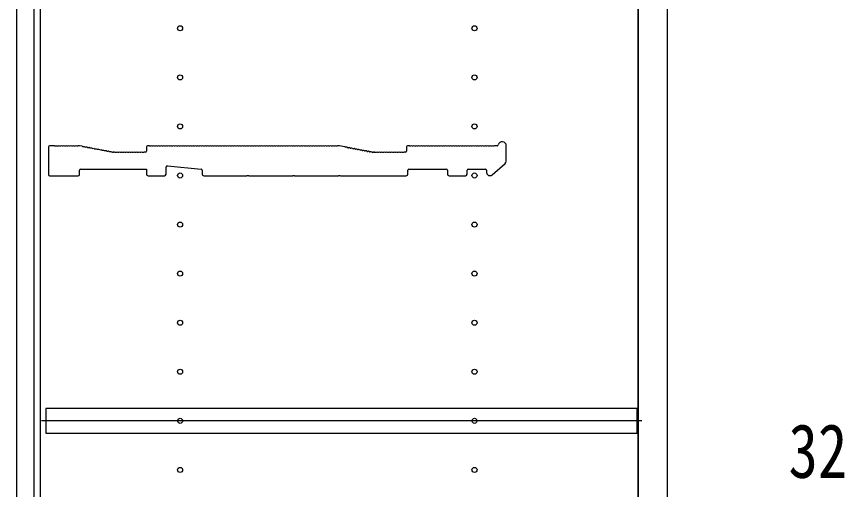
# Model space of a CAD drawing. Units: millimetres, scale not verified. Extents: x -4205 to 4205, y -2970 to 2970.
# Drawn here: x -3605 to -3099, y 281 to 570 of the extents above; entities that cross this region are included whole.
import ezdxf
from ezdxf.enums import TextEntityAlignment as Align

# ---------------------------------------------------------------- set-up
doc = ezdxf.new("R2010")
doc.units = ezdxf.units.MM
doc.header["$LTSCALE"] = 20
for name, color, linetype in [('0-2_YKK_11', 7, 'Continuous'), ('0-3_YKK_12', 2, 'Continuous'), ('0-5_YKK_D', 6, 'Continuous')]:
    doc.layers.add(name, color=color, linetype=linetype)
doc.styles.add('ＭＳ ゴシック', font='')
doc.styles.get('ＭＳ ゴシック').set_extended_font_data('MS Gothic')

msp = doc.modelspace()

# ---------------------------------------------------------------- linework, layer by layer
at = {"layer": '0-2_YKK_11'}
for p, q in [((-3582.05, 491.2), (-3584.85, 491.2)), ((-3581.3, 490.93), (-3581.49, 491)), ((-3579.61, 491), (-3579.81, 490.93)), ((-3578.11, 491), (-3578.5, 491)), ((-3576.61, 491), (-3577, 491)), ((-3575.11, 491), (-3575.5, 491)), ((-3573.61, 491), (-3574, 491)), ((-3572.11, 491), (-3572.5, 491)), ((-3570.61, 491), (-3571, 491)), ((-3569.11, 491), (-3569.5, 491)), ((-3567.61, 491), (-3568, 491)), ((-3566.62, 491.2), (-3567.05, 491.2)), ((-3564.92, 490.89), (-3566.49, 491.19)), ((-3524.05, 491.2), (-3524.85, 491.2)), ((-3523.11, 491), (-3523.5, 491)), ((-3521.61, 491), (-3522, 491)), ((-3520.11, 491), (-3520.5, 491)), ((-3518.61, 491), (-3519, 491)), ((-3517.11, 491), (-3517.5, 491)), ((-3515.61, 491), (-3516, 491)), ((-3514.11, 491), (-3514.5, 491)), ((-3512.61, 491), (-3513, 491)), ((-3511.11, 491), (-3511.5, 491)), ((-3509.61, 491), (-3510, 491)), ((-3508.11, 491), (-3508.5, 491)), ((-3506.61, 491), (-3507, 491)), ((-3505.11, 491), (-3505.5, 491)), ((-3503.61, 491), (-3504, 491)), ((-3502.11, 491), (-3502.5, 491)), ((-3500.61, 491), (-3501, 491)), ((-3499.11, 491), (-3499.5, 491)), ((-3497.61, 491), (-3498, 491)), ((-3496.11, 491), (-3496.5, 491)), ((-3494.61, 491), (-3495, 491)), ((-3493.11, 491), (-3493.5, 491)), ((-3491.61, 491), (-3492, 491)), ((-3490.11, 491), (-3490.5, 491)), ((-3488.61, 491), (-3489, 491)), ((-3487.11, 491), (-3487.5, 491)), ((-3485.61, 491), (-3486, 491)), ((-3484.11, 491), (-3484.5, 491)), ((-3482.61, 491), (-3483, 491)), ((-3481.11, 491), (-3481.5, 491)), ((-3479.61, 491), (-3480, 491)), ((-3478.11, 491), (-3478.5, 491)), ((-3476.61, 491), (-3477, 491)), ((-3475.11, 491), (-3475.5, 491)), ((-3473.61, 491), (-3474, 491)), ((-3472.11, 491), (-3472.5, 491)), ((-3470.61, 491), (-3471, 491)), ((-3469.11, 491), (-3469.5, 491)), ((-3467.61, 491), (-3468, 491)), ((-3466.11, 491), (-3466.5, 491)), ((-3464.61, 491), (-3465, 491)), ((-3463.11, 491), (-3463.5, 491)), ((-3461.61, 491), (-3462, 491)), ((-3460.11, 491), (-3460.5, 491)), ((-3458.61, 491), (-3459, 491)), ((-3457.11, 491), (-3457.5, 491)), ((-3455.61, 491), (-3456, 491)), ((-3454.11, 491), (-3454.5, 491)), ((-3452.61, 491), (-3453, 491)), ((-3451.11, 491), (-3451.5, 491)), ((-3449.61, 491), (-3450, 491)), ((-3448.11, 491), (-3448.5, 491)), ((-3446.61, 491), (-3447, 491)), ((-3445.11, 491), (-3445.5, 491)), ((-3443.61, 491), (-3444, 491)), ((-3442.11, 491), (-3442.5, 491)), ((-3440.61, 491), (-3441, 491)), ((-3439.11, 491), (-3439.5, 491)), ((-3437.61, 491), (-3438, 491)), ((-3436.11, 491), (-3436.5, 491)), ((-3434.61, 491), (-3435, 491)), ((-3433.11, 491), (-3433.5, 491)), ((-3431.61, 491), (-3432, 491)), ((-3430.11, 491), (-3430.5, 491)), ((-3428.61, 491), (-3429, 491)), ((-3427.11, 491), (-3427.5, 491)), ((-3425.61, 491), (-3426, 491)), ((-3424.11, 491), (-3424.5, 491)), ((-3422.61, 491), (-3423, 491)), ((-3421.11, 491), (-3421.5, 491)), ((-3419.61, 491), (-3420, 491)), ((-3418.11, 491), (-3418.5, 491)), ((-3416.61, 491), (-3417, 491)), ((-3415.11, 491), (-3415.5, 491)), ((-3413.61, 491), (-3414, 491)), ((-3412.11, 491), (-3412.5, 491)), ((-3410.61, 491), (-3411, 491)), ((-3409.11, 491), (-3409.5, 491)), ((-3365.05, 491.2), (-3365.85, 491.2)), ((-3364.11, 491), (-3364.5, 491)), ((-3362.61, 491), (-3363, 491)), ((-3361.11, 491), (-3361.5, 491)), ((-3359.61, 491), (-3360, 491)), ((-3358.11, 491), (-3358.5, 491)), ((-3356.61, 491), (-3357, 491)), ((-3355.11, 491), (-3355.5, 491)), ((-3353.61, 491), (-3354, 491)), ((-3352.11, 491), (-3352.5, 491)), ((-3350.61, 491), (-3351, 491)), ((-3349.11, 491), (-3349.5, 491)), ((-3347.61, 491), (-3348, 491)), ((-3346.11, 491), (-3346.5, 491)), ((-3344.61, 491), (-3345, 491)), ((-3343.11, 491), (-3343.5, 491)), ((-3341.61, 491), (-3342, 491)), ((-3340.11, 491), (-3340.5, 491)), ((-3338.61, 491), (-3339, 491)), ((-3337.11, 491), (-3337.5, 491)), ((-3335.61, 491), (-3336, 491)), ((-3334.11, 491), (-3334.5, 491)), ((-3332.61, 491), (-3333, 491)), ((-3331.11, 491), (-3331.5, 491)), ((-3329.61, 491), (-3330, 491)), ((-3328.11, 491), (-3328.5, 491)), ((-3326.61, 491), (-3327, 491)), ((-3325.11, 491), (-3325.5, 491)), ((-3323.61, 491), (-3324, 491)), ((-3322.11, 491), (-3322.5, 491)), ((-3320.61, 491), (-3321, 491)), ((-3319.11, 491), (-3319.5, 491)), ((-3317.61, 491), (-3318, 491)), ((-3316.11, 491), (-3316.5, 491)), ((-3314.61, 491), (-3315, 491)), ((-3313.11, 491), (-3313.5, 491)), ((-3311.18, 491.2), (-3312.55, 491.2)), ((-3305.55, 481.81), (-3305.55, 491.2)), ((-3585.55, 490.5), (-3585.55, 473.6)), ((-3579.81, 490.93), (-3581.3, 490.93)), ((-3564.03, 490.51), (-3564.4, 490.59)), ((-3562.56, 490.23), (-3562.93, 490.31)), ((-3561.08, 489.95), (-3561.46, 490.02)), ((-3559.61, 489.67), (-3559.98, 489.74)), ((-3558.14, 489.39), (-3558.51, 489.46)), ((-3556.66, 489.11), (-3557.04, 489.18)), ((-3555.19, 488.83), (-3555.56, 488.9)), ((-3553.72, 488.55), (-3554.09, 488.62)), ((-3552.24, 488.27), (-3552.62, 488.34)), ((-3550.77, 487.99), (-3551.14, 488.06)), ((-3549.3, 487.71), (-3549.67, 487.78)), ((-3547.82, 487.43), (-3548.2, 487.5)), ((-3546.35, 487.15), (-3546.72, 487.22)), ((-3545.62, 487.21), (-3545.76, 487.24)), ((-3545.05, 487.2), (-3545.49, 487.2)), ((-3544.11, 487), (-3544.5, 487)), ((-3542.61, 487), (-3543, 487)), ((-3541.11, 487), (-3541.5, 487)), ((-3539.61, 487), (-3540, 487)), ((-3538.11, 487), (-3538.5, 487)), ((-3536.61, 487), (-3537, 487)), ((-3535.11, 487), (-3535.5, 487)), ((-3533.61, 487), (-3534, 487)), ((-3532.11, 487), (-3532.5, 487)), ((-3530.61, 487), (-3531, 487)), ((-3529.11, 487), (-3529.5, 487)), ((-3527.61, 487), (-3528, 487)), ((-3526.25, 487.2), (-3527.05, 487.2)), ((-3525.55, 490.5), (-3525.55, 487.9)), ((-3403.93, 490.31), (-3403.56, 490.23)), ((-3402.46, 490.02), (-3402.08, 489.95)), ((-3400.98, 489.74), (-3400.61, 489.67)), ((-3399.51, 489.46), (-3399.14, 489.39)), ((-3398.04, 489.18), (-3397.66, 489.11)), ((-3396.56, 488.9), (-3396.19, 488.83)), ((-3395.09, 488.62), (-3394.72, 488.55)), ((-3393.62, 488.34), (-3393.24, 488.27)), ((-3392.14, 488.06), (-3391.77, 487.99)), ((-3390.67, 487.78), (-3390.3, 487.71)), ((-3389.2, 487.5), (-3388.82, 487.43)), ((-3387.72, 487.22), (-3387.35, 487.15)), ((-3385.11, 487), (-3385.5, 487)), ((-3383.61, 487), (-3384, 487)), ((-3382.11, 487), (-3382.5, 487)), ((-3380.61, 487), (-3381, 487)), ((-3379.11, 487), (-3379.5, 487)), ((-3377.61, 487), (-3378, 487)), ((-3376.11, 487), (-3376.5, 487)), ((-3374.61, 487), (-3375, 487)), ((-3373.11, 487), (-3373.5, 487)), ((-3371.61, 487), (-3372, 487)), ((-3370.11, 487), (-3370.5, 487)), ((-3368.61, 487), (-3369, 487)), ((-3367.25, 487.2), (-3368.05, 487.2)), ((-3366.55, 490.5), (-3366.55, 487.9)), ((-3566.55, 473.6), (-3566.55, 476.2)), ((-3513.55, 473.9), (-3513.55, 478.13)), ((-3512.79, 478.83), (-3492.19, 476.96)), ((-3491.55, 476.26), (-3491.55, 473.9)), ((-3365.75, 473.9), (-3365.75, 476.2)), ((-3365.05, 476.9), (-3342.25, 476.9)), ((-3341.55, 476.2), (-3341.55, 473.9)), ((-3329.55, 473.9), (-3329.55, 476.2)), ((-3328.85, 476.9), (-3318.25, 476.9)), ((-3317.55, 476.2), (-3317.55, 474.9)), ((-3314.25, 473.39), (-3306.25, 480.3)), ((-3584.85, 472.9), (-3567.25, 472.9)), ((-3524.55, 472.9), (-3514.55, 472.9)), ((-3340.55, 472.9), (-3330.55, 472.9))]:
    msp.add_line(p, q, dxfattribs=at)
for points in [[(-3404.44, 490.61), (-3407.55, 491.2), (-3408.55, 491.2)], [(-3386.62, 487.21), (-3386.76, 487.24), (-3386.62, 487.21)], [(-3386.49, 487.2), (-3386.05, 487.2), (-3386.49, 487.2)], [(-3565.85, 476.9), (-3525.55, 476.9), (-3525.55, 473.9)], [(-3490.55, 472.9), (-3464.13, 472.9), (-3463.88, 473.03), (-3463.23, 473.03), (-3462.98, 472.9), (-3436.13, 472.9), (-3435.88, 473.03), (-3435.23, 473.03), (-3434.98, 472.9), (-3408.13, 472.9), (-3407.88, 473.03), (-3407.23, 473.03), (-3406.98, 472.9), (-3366.75, 472.9)]]:
    msp.add_lwpolyline(points, dxfattribs=at)
msp.add_lwpolyline([(-3225.48, 330.5), (-3586.98, 330.5), (-3586.98, 315.5), (-3225.48, 315.5)], close=True, dxfattribs=at)
for centre, radius, start, end in [((-3584.85, 490.5), 0.7, 90, 180), ((-3582.05, 490.32), 0.88, 50.4605, 90), ((-3579.05, 490.32), 0.88, 50.536, 129.5394), ((-3577.55, 490.32), 0.88, 50.536, 129.464), ((-3576.05, 490.32), 0.88, 50.536, 129.464), ((-3574.55, 490.32), 0.88, 50.536, 129.464), ((-3573.05, 490.32), 0.88, 50.536, 129.464), ((-3571.55, 490.32), 0.88, 50.536, 129.464), ((-3570.05, 490.32), 0.88, 50.536, 129.464), ((-3568.55, 490.32), 0.88, 50.536, 129.464), ((-3567.05, 490.32), 0.88, 90, 129.464), ((-3566.62, 490.5), 0.7, 79.2157, 90), ((-3524.85, 490.5), 0.7, 90, 180), ((-3524.05, 490.32), 0.88, 50.536, 90), ((-3522.55, 490.32), 0.88, 50.536, 129.464), ((-3521.05, 490.32), 0.88, 50.536, 129.464), ((-3519.55, 490.32), 0.88, 50.536, 129.464), ((-3518.05, 490.32), 0.88, 50.536, 129.464), ((-3516.55, 490.32), 0.88, 50.536, 129.464), ((-3515.05, 490.32), 0.88, 50.536, 129.464), ((-3513.55, 490.32), 0.88, 50.536, 129.464), ((-3512.05, 490.32), 0.88, 50.536, 129.464), ((-3510.55, 490.32), 0.88, 50.536, 129.464), ((-3509.05, 490.32), 0.88, 50.536, 129.464), ((-3507.55, 490.32), 0.88, 50.536, 129.464), ((-3506.05, 490.32), 0.88, 50.536, 129.464), ((-3504.55, 490.32), 0.88, 50.536, 129.464), ((-3503.05, 490.32), 0.88, 50.536, 129.464), ((-3501.55, 490.32), 0.88, 50.536, 129.464), ((-3500.05, 490.32), 0.88, 50.536, 129.464), ((-3498.55, 490.32), 0.88, 50.536, 129.464), ((-3497.05, 490.32), 0.88, 50.536, 129.464), ((-3495.55, 490.32), 0.88, 50.536, 129.464), ((-3494.05, 490.32), 0.88, 50.536, 129.464), ((-3492.55, 490.32), 0.88, 50.536, 129.464), ((-3491.05, 490.32), 0.88, 50.536, 129.464), ((-3489.55, 490.32), 0.88, 50.536, 129.464), ((-3488.05, 490.32), 0.88, 50.536, 129.464), ((-3486.55, 490.32), 0.88, 50.536, 129.464), ((-3485.05, 490.32), 0.88, 50.536, 129.464), ((-3483.55, 490.32), 0.88, 50.536, 129.464), ((-3482.05, 490.32), 0.88, 50.536, 129.464), ((-3480.55, 490.32), 0.88, 50.536, 129.464), ((-3479.05, 490.32), 0.88, 50.536, 129.464), ((-3477.55, 490.32), 0.88, 50.536, 129.464), ((-3476.05, 490.32), 0.88, 50.536, 129.464), ((-3474.55, 490.32), 0.88, 50.536, 129.464), ((-3473.05, 490.32), 0.88, 50.536, 129.464), ((-3471.55, 490.32), 0.88, 50.536, 129.464), ((-3470.05, 490.32), 0.88, 50.536, 129.464), ((-3468.55, 490.32), 0.88, 50.536, 129.464), ((-3467.05, 490.32), 0.88, 50.536, 129.464), ((-3465.55, 490.32), 0.88, 50.536, 129.464), ((-3464.05, 490.32), 0.88, 50.536, 129.464), ((-3462.55, 490.32), 0.88, 50.536, 129.464), ((-3461.05, 490.32), 0.88, 50.536, 129.464), ((-3459.55, 490.32), 0.88, 50.536, 129.464), ((-3458.05, 490.32), 0.88, 50.536, 129.464), ((-3456.55, 490.32), 0.88, 50.536, 129.464), ((-3455.05, 490.32), 0.88, 50.536, 129.464), ((-3453.55, 490.32), 0.88, 50.536, 129.464), ((-3452.05, 490.32), 0.88, 50.536, 129.464), ((-3450.55, 490.32), 0.88, 50.536, 129.464), ((-3449.05, 490.32), 0.88, 50.536, 129.464), ((-3447.55, 490.32), 0.88, 50.536, 129.464), ((-3446.05, 490.32), 0.88, 50.536, 129.464), ((-3444.55, 490.32), 0.88, 50.536, 129.464), ((-3443.05, 490.32), 0.88, 50.536, 129.464), ((-3441.55, 490.32), 0.88, 50.536, 129.464), ((-3440.05, 490.32), 0.88, 50.536, 129.464), ((-3438.55, 490.32), 0.88, 50.536, 129.464), ((-3437.05, 490.32), 0.88, 50.536, 129.464), ((-3435.55, 490.32), 0.88, 50.536, 129.464), ((-3434.05, 490.32), 0.88, 50.536, 129.464), ((-3432.55, 490.32), 0.88, 50.536, 129.464), ((-3431.05, 490.32), 0.88, 50.536, 129.464), ((-3429.55, 490.32), 0.88, 50.536, 129.464), ((-3428.05, 490.32), 0.88, 50.536, 129.464), ((-3426.55, 490.32), 0.88, 50.536, 129.464), ((-3425.05, 490.32), 0.88, 50.536, 129.464), ((-3423.55, 490.32), 0.88, 50.536, 129.464), ((-3422.05, 490.32), 0.88, 50.536, 129.464), ((-3420.55, 490.32), 0.88, 50.536, 129.464), ((-3419.05, 490.32), 0.88, 50.536, 129.464), ((-3417.55, 490.32), 0.88, 50.536, 129.464), ((-3416.05, 490.32), 0.88, 50.536, 129.464), ((-3414.55, 490.32), 0.88, 50.536, 129.464), ((-3413.05, 490.32), 0.88, 50.536, 129.464), ((-3411.55, 490.32), 0.88, 50.536, 129.464), ((-3410.05, 490.32), 0.88, 50.536, 129.464), ((-3408.55, 490.32), 0.88, 90, 129.464), ((-3365.85, 490.5), 0.7, 90, 180), ((-3365.05, 490.32), 0.88, 50.536, 90), ((-3363.55, 490.32), 0.88, 50.536, 129.464), ((-3362.05, 490.32), 0.88, 50.536, 129.464), ((-3360.55, 490.32), 0.88, 50.536, 129.464), ((-3359.05, 490.32), 0.88, 50.536, 129.464), ((-3357.55, 490.32), 0.88, 50.536, 129.464), ((-3356.05, 490.32), 0.88, 50.536, 129.464), ((-3354.55, 490.32), 0.88, 50.536, 129.464), ((-3353.05, 490.32), 0.88, 50.536, 129.464), ((-3351.55, 490.32), 0.88, 50.536, 129.464), ((-3350.05, 490.32), 0.88, 50.536, 129.464), ((-3348.55, 490.32), 0.88, 50.536, 129.464), ((-3347.05, 490.32), 0.88, 50.536, 129.464), ((-3345.55, 490.32), 0.88, 50.536, 129.464), ((-3344.05, 490.32), 0.88, 50.536, 129.464), ((-3342.55, 490.32), 0.88, 50.536, 129.464), ((-3341.05, 490.32), 0.88, 50.536, 129.464), ((-3339.55, 490.32), 0.88, 50.536, 129.464), ((-3338.05, 490.32), 0.88, 50.536, 129.464), ((-3336.55, 490.32), 0.88, 50.536, 129.464), ((-3335.05, 490.32), 0.88, 50.536, 129.464), ((-3333.55, 490.32), 0.88, 50.536, 129.464), ((-3332.05, 490.32), 0.88, 50.536, 129.464), ((-3330.55, 490.32), 0.88, 50.536, 129.464), ((-3329.05, 490.32), 0.88, 50.536, 129.464), ((-3327.55, 490.32), 0.88, 50.536, 129.464), ((-3326.05, 490.32), 0.88, 50.536, 129.464), ((-3324.55, 490.32), 0.88, 50.536, 129.464), ((-3323.05, 490.32), 0.88, 50.536, 129.464), ((-3321.55, 490.32), 0.88, 50.536, 129.464), ((-3320.05, 490.32), 0.88, 50.536, 129.464), ((-3318.55, 490.32), 0.88, 50.536, 129.464), ((-3317.05, 490.32), 0.88, 50.536, 129.464), ((-3315.55, 490.32), 0.88, 50.536, 129.464), ((-3314.05, 490.32), 0.88, 50.536, 129.464), ((-3312.55, 490.32), 0.88, 90, 129.464), ((-3311.18, 491.9), 0.7, 270, 347.3644), ((-3308.05, 491.2), 2.5, 0, 167.3644), ((-3565.08, 490.02), 0.88, 39.7517, 79.2157), ((-3563.61, 489.74), 0.88, 39.7517, 118.6797), ((-3562.13, 489.46), 0.88, 39.7517, 118.6797), ((-3560.66, 489.18), 0.88, 39.7517, 118.6797), ((-3559.19, 488.9), 0.88, 39.7517, 118.6797), ((-3557.71, 488.62), 0.88, 39.7517, 118.6797), ((-3556.24, 488.34), 0.88, 39.7517, 118.6797), ((-3554.77, 488.06), 0.88, 39.7517, 118.6797), ((-3553.29, 487.78), 0.88, 39.7517, 118.6797), ((-3551.82, 487.5), 0.88, 39.7517, 118.6797), ((-3550.35, 487.22), 0.88, 39.7517, 118.6797), ((-3548.87, 486.94), 0.88, 39.7517, 118.6797), ((-3547.4, 486.66), 0.88, 39.7517, 118.6797), ((-3545.93, 486.37), 0.88, 79.2157, 118.6797), ((-3545.49, 487.9), 0.7, 259.2157, 270), ((-3545.05, 486.32), 0.88, 50.536, 90), ((-3543.55, 486.32), 0.88, 50.536, 129.464), ((-3542.05, 486.32), 0.88, 50.536, 129.464), ((-3540.55, 486.32), 0.88, 50.536, 129.464), ((-3539.05, 486.32), 0.88, 50.536, 129.464), ((-3537.55, 486.32), 0.88, 50.536, 129.464), ((-3536.05, 486.32), 0.88, 50.536, 129.464), ((-3534.55, 486.32), 0.88, 50.536, 129.464), ((-3533.05, 486.32), 0.88, 50.536, 129.464), ((-3531.55, 486.32), 0.88, 50.536, 129.464), ((-3530.05, 486.32), 0.88, 50.536, 129.464), ((-3528.55, 486.32), 0.88, 50.536, 129.464), ((-3527.05, 486.32), 0.88, 90, 129.464), ((-3526.25, 487.9), 0.7, 270, 0), ((-3404.61, 489.74), 0.88, 39.7517, 79.2157), ((-3403.13, 489.46), 0.88, 39.7517, 118.6797), ((-3401.66, 489.18), 0.88, 39.7517, 118.6797), ((-3400.19, 488.9), 0.88, 39.7517, 118.6797), ((-3398.71, 488.62), 0.88, 39.7517, 118.6797), ((-3397.24, 488.34), 0.88, 39.7517, 118.6797), ((-3395.77, 488.06), 0.88, 39.7517, 118.6797), ((-3394.29, 487.78), 0.88, 39.7517, 118.6797), ((-3392.82, 487.5), 0.88, 39.7517, 118.6797), ((-3391.35, 487.22), 0.88, 39.7517, 118.6797), ((-3389.87, 486.94), 0.88, 39.7517, 118.6797), ((-3388.4, 486.66), 0.88, 39.7517, 118.6797), ((-3386.93, 486.37), 0.88, 79.2157, 118.6797), ((-3386.49, 487.9), 0.7, 259.2157, 270), ((-3386.49, 487.9), 0.7, 259.2157, 270), ((-3386.05, 486.32), 0.88, 50.536, 90), ((-3384.55, 486.32), 0.88, 50.536, 129.464), ((-3383.05, 486.32), 0.88, 50.536, 129.464), ((-3381.55, 486.32), 0.88, 50.536, 129.464), ((-3380.05, 486.32), 0.88, 50.536, 129.464), ((-3378.55, 486.32), 0.88, 50.536, 129.464), ((-3377.05, 486.32), 0.88, 50.536, 129.464), ((-3375.55, 486.32), 0.88, 50.536, 129.464), ((-3374.05, 486.32), 0.88, 50.536, 129.464), ((-3372.55, 486.32), 0.88, 50.536, 129.464), ((-3371.05, 486.32), 0.88, 50.536, 129.464), ((-3369.55, 486.32), 0.88, 50.536, 129.464), ((-3368.05, 486.32), 0.88, 90, 129.464), ((-3367.25, 487.9), 0.7, 270, 0), ((-3307.55, 481.81), 2, 310.8387, 0), ((-3565.85, 476.2), 0.7, 90, 180), ((-3512.85, 478.13), 0.7, 84.8056, 180), ((-3492.25, 476.26), 0.7, 0, 84.8056), ((-3365.05, 476.2), 0.7, 90, 180), ((-3342.25, 476.2), 0.7, 0, 90), ((-3328.85, 476.2), 0.7, 90, 180), ((-3318.25, 476.2), 0.7, 0, 90), ((-3584.85, 473.6), 0.7, 180, 270), ((-3567.25, 473.6), 0.7, 270, 0), ((-3524.55, 473.9), 1, 180, 270), ((-3514.55, 473.9), 1, 270, 0), ((-3490.55, 473.9), 1, 180, 270), ((-3366.75, 473.9), 1, 270, 0), ((-3340.55, 473.9), 1, 180, 270), ((-3330.55, 473.9), 1, 270, 0), ((-3315.55, 474.9), 2, 180, 310.8387)]:
    msp.add_arc(centre, radius, start, end, dxfattribs=at)
at = {"layer": '0-3_YKK_12'}
for p, q in [((-3594.48, 1393.5), (-3594.48, -777.5)), ((-3590.48, 1393.5), (-3590.48, -777.5)), ((-3222.69, 323), (-3589.77, 323))]:
    msp.add_line(p, q, dxfattribs=at)
for points in [[(-3604.98, -787), (-3224.98, -787), (-3224.98, 1403), (-3604.98, 1403)], [(-3224.98, -784), (-3206.98, -784), (-3206.98, 1400), (-3224.98, 1400)]]:
    msp.add_lwpolyline(points, close=True, dxfattribs=at)
for centre in [(-3504.98, 563), (-3324.98, 563), (-3504.98, 533), (-3324.98, 533), (-3504.98, 503), (-3324.98, 503), (-3504.98, 473), (-3324.98, 473), (-3504.98, 443), (-3324.98, 443), (-3504.98, 413), (-3324.98, 413), (-3504.98, 383), (-3324.98, 383), (-3504.98, 353), (-3324.98, 353), (-3504.98, 323), (-3324.98, 323), (-3504.98, 293), (-3324.98, 293)]:
    msp.add_circle(centre, 1.55, dxfattribs=at)

# ---------------------------------------------------------------- texts
at = {"layer": '0-5_YKK_D', "style": 'ＭＳ ゴシック', "width": 0.8}
msp.add_text('32', height=32.99, dxfattribs=at).set_placement((-3132.98, 278.24), align=Align.BOTTOM_LEFT)

doc.saveas('drawing.dxf')
